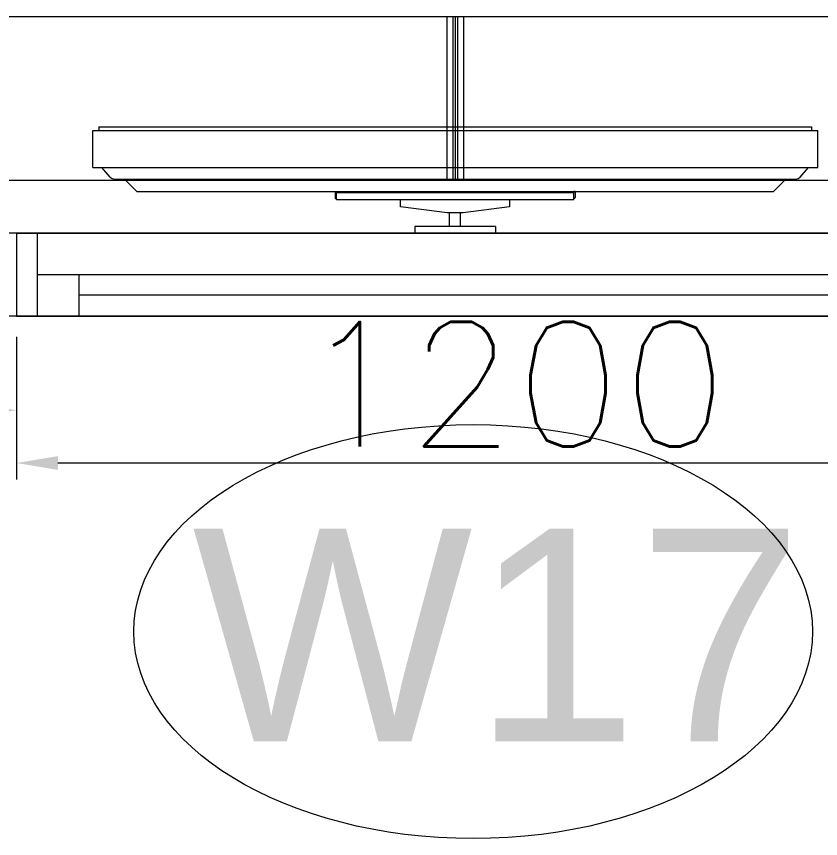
# Model space of a CAD drawing. Header units: millimetres. Extents: x -2143172 to 5255, y -610845 to 279739.
# Drawn here: x -1096626 to -1095658, y -583098 to -582107 of the extents above; entities that cross this region are included whole.
import ezdxf

# ---------------------------------------------------------------- set-up
doc = ezdxf.new("R2010")
doc.units = ezdxf.units.MM
doc.header["$LTSCALE"] = 30
doc.layers.get('0').update_dxf_attribs({"lineweight": 5})
doc.layers.get('Defpoints').update_dxf_attribs({"lineweight": 5})
for name, color, linetype, lineweight in [('Al Window tag', 5, 'Continuous', 5), ('Aluminum', 7, 'Continuous', 5), ('dims.', 152, 'Continuous', 5), ('LOADING', 163, 'Continuous', 5), ('Walls', 32, 'Continuous', 5)]:
    doc.layers.add(name, color=color, linetype=linetype, lineweight=lineweight)
doc.layers.add('TME-NON MEDICAL FURNITURE', color=242, linetype='Continuous')
doc.styles.add('SIMPLEX', font='SIMPLEX.shx', dxfattribs={"height": 150})
doc.styles.add('TTLB-A0-JeddahDP$0$swis721', font='swiss.ttf')
doc.dimstyles.new('Buk', dxfattribs={"dimtxt": 150, "dimasz": 50, "dimexe": 20, "dimexo": 25, "dimgap": 20, "dimtad": 1, "dimdec": 0, "dimrnd": 5, "dimdsep": 46, "dimtxsty": 'SIMPLEX', "dimcen": 0, "dimdle": 20, "dimclrd": 256, "dimclre": 256, "dimclrt": 256, "dimadec": 0, "dimazin": 0, "dimtfac": 0.0075, "dimtdec": 0, "dimtmove": 1, "dimatfit": 2, "dimldrblk": 'ARCHTICK', "dimfxl": 1, "dimtolj": 1, "dimtzin": 0, "dimlwd": -1, "dimlwe": -1, "dimarcsym": 0})

# ---------------------------------------------------------------- blocks, each defined once
blk = doc.blocks.new('*D631')
at = {"layer": 'Defpoints', "color": 0, "transparency": 16777216}
for p in [(-1096626.08, -582468.12, 0.21), (-1095426.08, -582468.12, 0.21), (-1096626.08, -582645.17)]:
    blk.add_point(p, dxfattribs=at)
at = {"layer": 'dims.', "linetype": 'Continuous', "transparency": 16777216}
for p, q in [((-1096626.08, -582493.12), (-1096626.08, -582665.17)), ((-1095426.08, -582493.12), (-1095426.08, -582665.17))]:
    blk.add_line(p, q, dxfattribs=at)
at = {"layer": 'dims.', "transparency": 16777216}
blk.add_line((-1095476.08, -582645.17), (-1096576.08, -582645.17), dxfattribs=at)
for points in [[(-1096576.08, -582636.84), (-1096576.08, -582653.51), (-1096626.08, -582645.17)], [(-1095476.08, -582636.84), (-1095476.08, -582653.51), (-1095426.08, -582645.17)]]:
    blk.add_solid(points, dxfattribs=at)
at = {"layer": 'dims.', "transparency": 16777216, "insert": (-1096026.08, -582550.17), "char_height": 150, "attachment_point": 5, "style": 'SIMPLEX'}
blk.add_mtext('\\A1;1200', dxfattribs=at)
blk = doc.blocks.new('_ArchTick')
at = {"color": 0, "linetype": 'ByBlock', "const_width": 0.15}
blk.add_lwpolyline([(-0.5, -0.5), (0.5, 0.5)], dxfattribs=at)
blk = doc.blocks.new('*D632')
at = {"layer": 'Defpoints', "color": 0, "transparency": 16777216}
for p in [(-1097866.57, -582468.12, 0.1), (-1096626.08, -582468.12, 0.21), (-1097866.57, -582581.59)]:
    blk.add_point(p, dxfattribs=at)
at = {"layer": 'dims.', "linetype": 'Continuous', "transparency": 16777216}
for p, q in [((-1097866.57, -582493.12), (-1097866.57, -582601.59)), ((-1096626.08, -582493.12), (-1096626.08, -582601.59))]:
    blk.add_line(p, q, dxfattribs=at)
at = {"layer": 'dims.', "transparency": 16777216}
blk.add_line((-1096676.08, -582581.59), (-1097816.57, -582581.59), dxfattribs=at)
for points in [[(-1097816.57, -582573.26), (-1097816.57, -582589.93), (-1097866.57, -582581.59)], [(-1096676.08, -582573.26), (-1096676.08, -582589.93), (-1096626.08, -582581.59)]]:
    blk.add_solid(points, dxfattribs=at)
at = {"layer": 'dims.', "transparency": 16777216, "insert": (-1097246.32, -582486.59), "char_height": 150, "attachment_point": 5, "style": 'SIMPLEX'}
blk.add_mtext('\\A1;1240', dxfattribs=at)
blk = doc.blocks.new('A$C37be4daf')
at = {"layer": 'Aluminum', "color": 5}
for p, q in [((1416.01, 598.24), (216.01, 598.24)), ((241.01, 498.24), (241.01, 598.24)), ((291.01, 548.24), (291.01, 598.24)), ((1341.01, 548.24), (1341.01, 598.24)), ((1391.01, 498.24), (1391.01, 598.24)), ((291.01, 573.24), (1341.01, 573.24)), ((1391.01, 548.24), (241.01, 548.24)), ((1416.01, 498.24), (216.01, 498.24))]:
    blk.add_line(p, q, dxfattribs=at)
at = {"layer": 'Walls'}
for p, q in [((216.01, 498.24), (216.01, 598.24)), ((1416.01, 498.24), (1416.01, 598.24))]:
    blk.add_line(p, q, dxfattribs=at)
blk = doc.blocks.new('A$C5CCD2EA3')
at = {"layer": 'Al Window tag'}
blk.add_ellipse((0, 0), major_axis=(408.65, 0), ratio=0.610025, dxfattribs=at)
at = {"layer": 'Al Window tag', "insert": (-338.2, 123.82, -0.04), "char_height": 256, "attachment_point": 1, "style": 'TTLB-A0-JeddahDP$0$swis721'}
blk.add_mtext_dynamic_manual_height_columns('W17', width=1569.4575, gutter_width=9406.45, heights=[480.27], dxfattribs=at)
blk = doc.blocks.new('GF21008-P')
at = {"layer": 'LOADING'}
for p, q in [((-0.77088, 0), (0.79062, 0)), ((0, -0.1974), (0, 0)), ((0.00691, -0.1974), (0.00691, 0)), ((0.00987, -0.1974), (0.00987, 0)), ((0.01283, -0.1974), (0.01283, 0)), ((0.01974, -0.1974), (0.01974, 0)), ((-0.7767, -0.1974), (0.79645, -0.1974))]:
    blk.add_line(p, q, dxfattribs=at)
blk = doc.blocks.new('DM15862C-P')
at = {"lineweight": 0}
for p, q in [((-0.38346, 0), (-0.39826, -0.0149)), ((0.38346, 0), (-0.38346, 0)), ((0.38346, 0), (0.39826, -0.0149)), ((-0.41566, -0.01746), (-0.42555, -0.02872)), ((0.41004, -0.0149), (-0.40986, -0.0149)), ((0.41566, -0.01746), (0.42539, -0.02872)), ((-0.43669, -0.02872), (-0.43669, -0.0734)), ((0.43652, -0.02872), (-0.43669, -0.02872)), ((0.43652, -0.02872), (0.43652, -0.0734)), ((0.43652, -0.0734), (-0.43669, -0.0734)), ((-0.42913, -0.078), (-0.42913, -0.0734)), ((0.42896, -0.078), (-0.42913, -0.078)), ((0.42896, -0.078), (0.42896, -0.0734))]:
    blk.add_line(p, q, dxfattribs=at)
for points in [[(-0.40986, -0.0149), (-0.41208, -0.0149), (-0.41412, -0.01575), (-0.41566, -0.01746)], [(0.41566, -0.01746), (0.41412, -0.01575), (0.41209, -0.0149), (0.41004, -0.0149)]]:
    blk.add_open_spline(points, degree=3, dxfattribs=at)
blk = doc.blocks.new('DM15863A-P')
at = {"color": 0, "lineweight": 0}
for p, q in [((-0.14448, 0.05), (-0.14448, 0.04272)), ((-0.14448, 0.05), (-0.14308, 0.05)), ((-0.14308, 0.05), (0.14308, 0.05)), ((-0.14308, 0.04076), (-0.14308, 0.05)), ((0.14448, 0.05), (0.14308, 0.05)), ((0.14308, 0.04076), (0.14308, 0.05)), ((0.14448, 0.05), (0.14448, 0.04272)), ((-0.14308, 0.04888), (0.14308, 0.04888)), ((-0.14308, 0.04076), (-0.14308, 0.04048)), ((-0.14308, 0.04048), (-0.14224, 0.04048)), ((-0.14224, 0.04048), (0.14308, 0.04048)), ((-0.0658, 0.03824), (-0.0658, 0.04048)), ((0.06552, 0.04048), (0.06552, 0.03824)), ((0.14308, 0.04048), (0.14224, 0.04048)), ((-0.0658, 0.03152), (-0.0658, 0.03824)), ((-0.0098, 0.02424), (-0.0658, 0.03152)), ((0.06552, 0.03152), (0.0098, 0.02424)), ((0.06552, 0.03824), (0.06552, 0.03152)), ((0.0098, 0.02424), (-0.0098, 0.02424)), ((-0.00672, 0.00784), (-0.00672, 0.02424)), ((0.00644, 0.00784), (0.00644, 0.02424)), ((0.04872, 0.00784), (-0.04872, 0.00784)), ((-0.04872, 0.00784), (-0.04872, 0)), ((0.04872, 0), (-0.04872, 0)), ((0.04872, 0.00784), (0.04872, 0))]:
    blk.add_line(p, q, dxfattribs=at)
for points in [[(-0.14448, 0.04272), (-0.14448, 0.04188), (-0.14336, 0.04076), (-0.14308, 0.04076)], [(0.14308, 0.04048), (0.14308, 0.04076), (0.1442, 0.04188), (0.1442, 0.04244), (0.14448, 0.04272)]]:
    blk.add_lwpolyline(points, dxfattribs=at)

msp = doc.modelspace()

# ---------------------------------------------------------------- linework, layer by layer
at = {"layer": 'Walls'}
for p, q in [((-1094227.01, -582368.12, 0.21), (-1097825.15, -582368.12, 0.21)), ((-1094127.01, -582468.12, 0.21), (-1097866.57, -582468.12, 0.21))]:
    msp.add_line(p, q, dxfattribs=at)

# ---------------------------------------------------------------- block references
at = {"rotation": 180}
msp.add_blockref('A$C37be4daf', (-1095210.06, -581869.89, 0.31), dxfattribs=at)
at = {"layer": 'Al Window tag'}
msp.add_blockref('A$C5CCD2EA3', (-1096076.07, -582848.25, 0.1), dxfattribs=at)
at = {"layer": 'LOADING', "xscale": 1000, "yscale": 1000, "zscale": 1000, "rotation": 180}
msp.add_blockref('DM15862C-P', (-1096097.7, -582318.12, 0.1), dxfattribs=at)
at = {"layer": 'LOADING', "xscale": 1000, "yscale": 1000, "zscale": 1000}
msp.add_blockref('DM15863A-P', (-1096097.7, -582368.12, 0.1), dxfattribs=at)
at = {"layer": 'TME-NON MEDICAL FURNITURE', "xscale": -1000, "yscale": 1000, "zscale": 1000, "rotation": 180}
msp.add_blockref('GF21008-P', (-1096107.57, -582304.66, 0.1), dxfattribs=at)

# ---------------------------------------------------------------- dimensions: what is measured, and where the dimension line sits
at = {"layer": 'dims.'}
for base, p1, p2, picture, middle in [((-1097866.57, -582581.59, 0.1), (-1096626.08, -582468.12, 0.31), (-1097866.57, -582468.12, 0.21), '*D632', (-1097246.32, -582486.59, 0.1)), ((-1096626.08, -582645.17, 0.1), (-1095426.08, -582468.12, 0.31), (-1096626.08, -582468.12, 0.31), '*D631', (-1096026.08, -582550.17, 0.1))]:
    dim = msp.add_linear_dim(base=base, p1=p1, p2=p2, dimstyle='Buk', dxfattribs=at)
    dim.commit()
    dim.dimension.update_dxf_attribs({"geometry": picture, "text_midpoint": middle})

doc.saveas('drawing.dxf')
